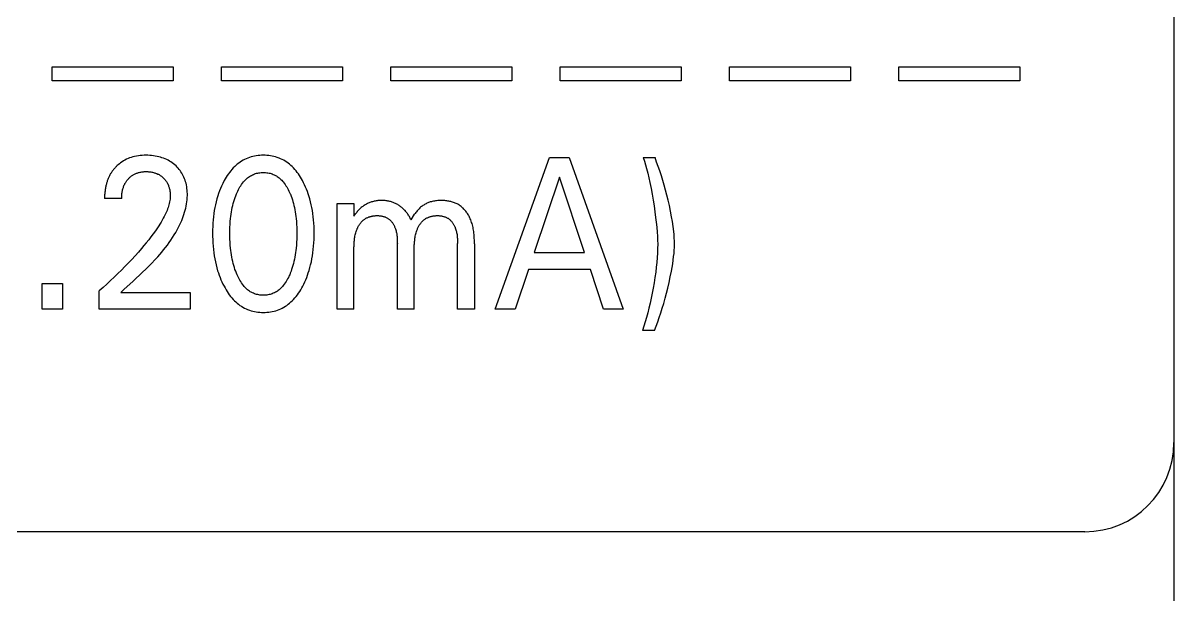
# Model space of a CAD drawing. Extents: x 0 to 420, y 0 to 297.
# Drawn here: x 165.84 to 178.76, y 181.92 to 188.34 of the extents above; entities that cross this region are included whole.
import ezdxf

# ---------------------------------------------------------------- set-up
doc = ezdxf.new("R2010")
doc.units = 0
doc.header["$LTSCALE"] = 23.1
doc.layers.add('10000_FRONT', color=7, linetype='CONTINUOUS')

msp = doc.modelspace()

# ---------------------------------------------------------------- linework, layer by layer
at = {"layer": '10000_FRONT', "color": 7, "linetype": 'CONTINUOUS'}
for p, q in [((178.762, 260.627), (178.762, 172.627)), ((166.17, 187.686), (166.17, 187.846)), ((166.17, 187.846), (167.529, 187.846)), ((167.529, 187.846), (167.529, 187.686)), ((168.071, 187.686), (168.071, 187.846)), ((168.071, 187.846), (169.429, 187.846)), ((169.429, 187.846), (169.429, 187.686)), ((169.972, 187.686), (169.972, 187.846)), ((169.972, 187.846), (171.33, 187.846)), ((171.33, 187.846), (171.33, 187.686)), ((171.872, 187.686), (171.872, 187.846)), ((171.872, 187.846), (173.231, 187.846)), ((173.231, 187.846), (173.231, 187.686)), ((173.773, 187.686), (173.773, 187.846)), ((173.773, 187.846), (175.131, 187.846)), ((175.131, 187.846), (175.131, 187.686)), ((175.674, 187.686), (175.674, 187.846)), ((175.674, 187.846), (177.032, 187.846)), ((177.032, 187.846), (177.032, 187.686)), ((167.529, 187.686), (166.17, 187.686)), ((169.429, 187.686), (168.071, 187.686)), ((171.33, 187.686), (169.972, 187.686)), ((173.231, 187.686), (171.872, 187.686)), ((175.131, 187.686), (173.773, 187.686)), ((177.032, 187.686), (175.674, 187.686)), ((167.039, 186.822), (167.021, 186.815)), ((167.057, 186.828), (167.039, 186.822)), ((167.076, 186.834), (167.057, 186.828)), ((167.095, 186.839), (167.076, 186.834)), ((167.116, 186.843), (167.095, 186.839)), ((167.137, 186.846), (167.116, 186.843)), ((167.159, 186.849), (167.137, 186.846)), ((167.18, 186.851), (167.159, 186.849)), ((167.201, 186.852), (167.18, 186.851)), ((167.223, 186.852), (167.201, 186.852)), ((167.244, 186.852), (167.223, 186.852)), ((167.265, 186.851), (167.244, 186.852)), ((167.285, 186.849), (167.265, 186.851)), ((167.306, 186.847), (167.285, 186.849)), ((167.327, 186.844), (167.306, 186.847)), ((167.347, 186.84), (167.327, 186.844)), ((167.366, 186.836), (167.347, 186.84)), ((167.384, 186.831), (167.366, 186.836)), ((167.402, 186.825), (167.384, 186.831)), ((167.42, 186.819), (167.402, 186.825)), ((167.438, 186.812), (167.42, 186.819)), ((168.365, 186.821), (168.347, 186.813)), ((168.384, 186.828), (168.365, 186.821)), ((168.403, 186.833), (168.384, 186.828)), ((168.422, 186.839), (168.403, 186.833)), ((168.441, 186.843), (168.422, 186.839)), ((168.461, 186.846), (168.441, 186.843)), ((168.481, 186.849), (168.461, 186.846)), ((168.501, 186.851), (168.481, 186.849)), ((168.52, 186.852), (168.501, 186.851)), ((168.54, 186.852), (168.52, 186.852)), ((168.56, 186.852), (168.54, 186.852)), ((168.58, 186.851), (168.56, 186.852)), ((168.6, 186.849), (168.58, 186.851)), ((168.62, 186.846), (168.6, 186.849)), ((168.64, 186.843), (168.62, 186.846)), ((168.659, 186.839), (168.64, 186.843)), ((168.678, 186.834), (168.659, 186.839)), ((168.697, 186.828), (168.678, 186.834)), ((168.716, 186.821), (168.697, 186.828)), ((168.734, 186.813), (168.716, 186.821)), ((171.144, 185.127), (171.751, 186.827)), ((171.751, 186.827), (171.973, 186.827)), ((171.973, 186.827), (172.58, 185.127)), ((172.802, 186.826), (172.817, 186.786)), ((172.802, 186.826), (172.937, 186.826)), ((172.955, 186.776), (172.937, 186.826)), ((166.859, 186.693), (166.854, 186.686)), ((166.865, 186.699), (166.859, 186.693)), ((166.87, 186.705), (166.865, 186.699)), ((166.875, 186.712), (166.87, 186.705)), ((166.881, 186.718), (166.875, 186.712)), ((166.887, 186.724), (166.881, 186.718)), ((166.893, 186.729), (166.887, 186.724)), ((166.901, 186.737), (166.893, 186.729)), ((166.91, 186.745), (166.901, 186.737)), ((166.924, 186.757), (166.91, 186.745)), ((166.938, 186.768), (166.924, 186.757)), ((166.954, 186.779), (166.938, 186.768)), ((166.969, 186.789), (166.954, 186.779)), ((166.985, 186.798), (166.969, 186.789)), ((167.003, 186.807), (166.985, 186.798)), ((167.021, 186.815), (167.003, 186.807)), ((167.455, 186.804), (167.438, 186.812)), ((167.472, 186.796), (167.455, 186.804)), ((167.487, 186.787), (167.472, 186.796)), ((167.503, 186.777), (167.487, 186.787)), ((167.518, 186.767), (167.503, 186.777)), ((167.533, 186.756), (167.518, 186.767)), ((167.547, 186.744), (167.533, 186.756)), ((167.56, 186.732), (167.547, 186.744)), ((167.572, 186.72), (167.56, 186.732)), ((167.584, 186.708), (167.572, 186.72)), ((167.595, 186.694), (167.584, 186.708)), ((167.605, 186.681), (167.595, 186.694)), ((168.188, 186.694), (168.174, 186.678)), ((168.203, 186.71), (168.188, 186.694)), ((168.219, 186.726), (168.203, 186.71)), ((168.233, 186.739), (168.219, 186.726)), ((168.248, 186.752), (168.233, 186.739)), ((168.264, 186.764), (168.248, 186.752)), ((168.28, 186.775), (168.264, 186.764)), ((168.296, 186.786), (168.28, 186.775)), ((168.313, 186.796), (168.296, 186.786)), ((168.33, 186.805), (168.313, 186.796)), ((168.347, 186.813), (168.33, 186.805)), ((168.751, 186.805), (168.734, 186.813)), ((168.769, 186.796), (168.751, 186.805)), ((168.785, 186.786), (168.769, 186.796)), ((168.802, 186.775), (168.785, 186.786)), ((168.818, 186.764), (168.802, 186.775)), ((168.833, 186.752), (168.818, 186.764)), ((168.848, 186.739), (168.833, 186.752)), ((168.862, 186.726), (168.848, 186.739)), ((168.878, 186.71), (168.862, 186.726)), ((168.893, 186.694), (168.878, 186.71)), ((168.907, 186.678), (168.893, 186.694)), ((172.817, 186.786), (172.83, 186.746)), ((172.83, 186.746), (172.841, 186.705)), ((172.841, 186.705), (172.855, 186.653)), ((172.973, 186.726), (172.955, 186.776)), ((172.991, 186.676), (172.973, 186.726)), ((166.788, 186.564), (166.786, 186.555)), ((166.792, 186.573), (166.788, 186.564)), ((166.795, 186.581), (166.792, 186.573)), ((166.798, 186.59), (166.795, 186.581)), ((166.802, 186.598), (166.798, 186.59)), ((166.806, 186.607), (166.802, 186.598)), ((166.81, 186.615), (166.806, 186.607)), ((166.814, 186.623), (166.81, 186.615)), ((166.818, 186.631), (166.814, 186.623)), ((166.822, 186.639), (166.818, 186.631)), ((166.826, 186.646), (166.822, 186.639)), ((166.831, 186.653), (166.826, 186.646)), ((166.835, 186.66), (166.831, 186.653)), ((166.84, 186.666), (166.835, 186.66)), ((166.844, 186.673), (166.84, 186.666)), ((166.849, 186.68), (166.844, 186.673)), ((166.854, 186.686), (166.849, 186.68)), ((167, 186.556), (167.005, 186.563)), ((167.005, 186.563), (167.009, 186.57)), ((167.009, 186.57), (167.015, 186.576)), ((167.015, 186.576), (167.02, 186.582)), ((167.02, 186.582), (167.025, 186.588)), ((167.025, 186.588), (167.031, 186.594)), ((167.031, 186.594), (167.036, 186.6)), ((167.036, 186.6), (167.042, 186.605)), ((167.042, 186.605), (167.048, 186.61)), ((167.048, 186.61), (167.054, 186.615)), ((167.054, 186.615), (167.061, 186.62)), ((167.061, 186.62), (167.067, 186.625)), ((167.067, 186.625), (167.074, 186.629)), ((167.074, 186.629), (167.08, 186.633)), ((167.08, 186.633), (167.087, 186.637)), ((167.087, 186.637), (167.094, 186.641)), ((167.094, 186.641), (167.102, 186.644)), ((167.102, 186.644), (167.109, 186.648)), ((167.109, 186.648), (167.116, 186.651)), ((167.116, 186.651), (167.124, 186.653)), ((167.124, 186.653), (167.131, 186.656)), ((167.131, 186.656), (167.139, 186.658)), ((167.139, 186.658), (167.146, 186.66)), ((167.146, 186.66), (167.156, 186.662)), ((167.156, 186.662), (167.165, 186.664)), ((167.165, 186.664), (167.175, 186.666)), ((167.175, 186.666), (167.184, 186.667)), ((167.184, 186.667), (167.194, 186.668)), ((167.194, 186.668), (167.204, 186.669)), ((167.204, 186.669), (167.213, 186.669)), ((167.213, 186.669), (167.223, 186.669)), ((167.223, 186.669), (167.232, 186.669)), ((167.232, 186.669), (167.242, 186.669)), ((167.242, 186.669), (167.251, 186.668)), ((167.251, 186.668), (167.26, 186.667)), ((167.26, 186.667), (167.27, 186.666)), ((167.27, 186.666), (167.279, 186.665)), ((167.279, 186.665), (167.288, 186.663)), ((167.288, 186.663), (167.297, 186.662)), ((167.297, 186.662), (167.306, 186.66)), ((167.306, 186.66), (167.314, 186.657)), ((167.314, 186.657), (167.322, 186.655)), ((167.322, 186.655), (167.33, 186.652)), ((167.33, 186.652), (167.338, 186.649)), ((167.338, 186.649), (167.346, 186.646)), ((167.346, 186.646), (167.354, 186.642)), ((167.354, 186.642), (167.362, 186.639)), ((167.362, 186.639), (167.369, 186.635)), ((167.369, 186.635), (167.376, 186.631)), ((167.376, 186.631), (167.383, 186.626)), ((167.383, 186.626), (167.39, 186.621)), ((167.39, 186.621), (167.397, 186.617)), ((167.397, 186.617), (167.403, 186.611)), ((167.403, 186.611), (167.41, 186.606)), ((167.41, 186.606), (167.416, 186.6)), ((167.416, 186.6), (167.421, 186.595)), ((167.421, 186.595), (167.427, 186.589)), ((167.427, 186.589), (167.432, 186.583)), ((167.432, 186.583), (167.437, 186.577)), ((167.437, 186.577), (167.442, 186.571)), ((167.442, 186.571), (167.447, 186.565)), ((167.447, 186.565), (167.452, 186.558)), ((167.615, 186.667), (167.605, 186.681)), ((167.625, 186.652), (167.615, 186.667)), ((167.634, 186.637), (167.625, 186.652)), ((167.642, 186.621), (167.634, 186.637)), ((167.649, 186.605), (167.642, 186.621)), ((167.656, 186.589), (167.649, 186.605)), ((167.662, 186.572), (167.656, 186.589)), ((167.667, 186.555), (167.662, 186.572)), ((168.097, 186.561), (168.084, 186.534)), ((168.101, 186.568), (168.097, 186.561)), ((168.112, 186.587), (168.101, 186.568)), ((168.123, 186.606), (168.112, 186.587)), ((168.135, 186.625), (168.123, 186.606)), ((168.148, 186.643), (168.135, 186.625)), ((168.161, 186.66), (168.148, 186.643)), ((168.174, 186.678), (168.161, 186.66)), ((168.317, 186.553), (168.326, 186.563)), ((168.326, 186.563), (168.335, 186.572)), ((168.335, 186.572), (168.344, 186.581)), ((168.344, 186.581), (168.353, 186.59)), ((168.353, 186.59), (168.363, 186.598)), ((168.363, 186.598), (168.374, 186.606)), ((168.374, 186.606), (168.384, 186.614)), ((168.384, 186.614), (168.395, 186.621)), ((168.395, 186.621), (168.406, 186.627)), ((168.406, 186.627), (168.418, 186.633)), ((168.418, 186.633), (168.429, 186.638)), ((168.429, 186.638), (168.441, 186.643)), ((168.441, 186.643), (168.453, 186.647)), ((168.453, 186.647), (168.465, 186.65)), ((168.465, 186.65), (168.477, 186.653)), ((168.477, 186.653), (168.49, 186.655)), ((168.49, 186.655), (168.502, 186.657)), ((168.502, 186.657), (168.515, 186.658)), ((168.515, 186.658), (168.528, 186.659)), ((168.528, 186.659), (168.54, 186.66)), ((168.54, 186.66), (168.553, 186.659)), ((168.553, 186.659), (168.566, 186.658)), ((168.566, 186.658), (168.578, 186.657)), ((168.578, 186.657), (168.591, 186.655)), ((168.591, 186.655), (168.604, 186.653)), ((168.604, 186.653), (168.616, 186.65)), ((168.616, 186.65), (168.628, 186.647)), ((168.628, 186.647), (168.64, 186.643)), ((168.64, 186.643), (168.652, 186.638)), ((168.652, 186.638), (168.663, 186.633)), ((168.663, 186.633), (168.675, 186.627)), ((168.675, 186.627), (168.686, 186.621)), ((168.686, 186.621), (168.697, 186.614)), ((168.697, 186.614), (168.707, 186.606)), ((168.707, 186.606), (168.717, 186.598)), ((168.717, 186.598), (168.727, 186.59)), ((168.727, 186.59), (168.737, 186.581)), ((168.737, 186.581), (168.746, 186.572)), ((168.746, 186.572), (168.755, 186.563)), ((168.755, 186.563), (168.764, 186.553)), ((168.92, 186.66), (168.907, 186.678)), ((168.933, 186.643), (168.92, 186.66)), ((168.946, 186.624), (168.933, 186.643)), ((168.958, 186.606), (168.946, 186.624)), ((168.969, 186.587), (168.958, 186.606)), ((168.98, 186.568), (168.969, 186.587)), ((168.992, 186.544), (168.98, 186.568)), ((171.863, 186.608), (171.58, 185.763)), ((172.147, 185.763), (171.863, 186.608)), ((172.855, 186.653), (172.868, 186.6)), ((172.868, 186.6), (172.879, 186.546)), ((173.008, 186.623), (172.991, 186.676)), ((173.024, 186.57), (173.008, 186.623)), ((173.039, 186.517), (173.024, 186.57)), ((166.762, 186.44), (166.761, 186.429)), ((166.763, 186.45), (166.762, 186.44)), ((166.764, 186.46), (166.763, 186.45)), ((166.766, 186.47), (166.764, 186.46)), ((166.767, 186.48), (166.766, 186.47)), ((166.769, 186.491), (166.767, 186.48)), ((166.771, 186.501), (166.769, 186.491)), ((166.773, 186.511), (166.771, 186.501)), ((166.775, 186.52), (166.773, 186.511)), ((166.778, 186.529), (166.775, 186.52)), ((166.78, 186.538), (166.778, 186.529)), ((166.783, 186.547), (166.78, 186.538)), ((166.786, 186.555), (166.783, 186.547)), ((166.953, 186.422), (166.955, 186.433)), ((166.955, 186.433), (166.957, 186.444)), ((166.957, 186.444), (166.959, 186.455)), ((166.959, 186.455), (166.961, 186.464)), ((166.961, 186.464), (166.963, 186.474)), ((166.963, 186.474), (166.966, 186.483)), ((166.966, 186.483), (166.969, 186.492)), ((166.969, 186.492), (166.972, 186.501)), ((166.972, 186.501), (166.976, 186.51)), ((166.976, 186.51), (166.979, 186.519)), ((166.979, 186.519), (166.984, 186.528)), ((166.984, 186.528), (166.987, 186.535)), ((166.987, 186.535), (166.991, 186.542)), ((166.991, 186.542), (166.996, 186.549)), ((166.996, 186.549), (167, 186.556)), ((167.452, 186.558), (167.456, 186.551)), ((167.456, 186.551), (167.46, 186.545)), ((167.46, 186.545), (167.464, 186.537)), ((167.464, 186.537), (167.468, 186.53)), ((167.468, 186.53), (167.471, 186.522)), ((167.471, 186.522), (167.474, 186.515)), ((167.474, 186.515), (167.477, 186.507)), ((167.477, 186.507), (167.48, 186.499)), ((167.48, 186.499), (167.482, 186.491)), ((167.482, 186.491), (167.484, 186.483)), ((167.484, 186.483), (167.486, 186.475)), ((167.486, 186.475), (167.489, 186.466)), ((167.489, 186.466), (167.49, 186.457)), ((167.49, 186.457), (167.492, 186.448)), ((167.492, 186.448), (167.493, 186.438)), ((167.493, 186.438), (167.494, 186.429)), ((167.672, 186.538), (167.667, 186.555)), ((167.676, 186.519), (167.672, 186.538)), ((167.68, 186.5), (167.676, 186.519)), ((167.683, 186.48), (167.68, 186.5)), ((167.685, 186.461), (167.683, 186.48)), ((167.686, 186.441), (167.685, 186.461)), ((167.687, 186.421), (167.686, 186.441)), ((168.048, 186.452), (168.038, 186.424)), ((168.059, 186.48), (168.048, 186.452)), ((168.071, 186.507), (168.059, 186.48)), ((168.084, 186.534), (168.071, 186.507)), ((168.24, 186.42), (168.246, 186.436)), ((168.246, 186.436), (168.253, 186.451)), ((168.253, 186.451), (168.261, 186.467)), ((168.261, 186.467), (168.269, 186.482)), ((168.269, 186.482), (168.278, 186.497)), ((168.278, 186.497), (168.287, 186.511)), ((168.287, 186.511), (168.296, 186.526)), ((168.296, 186.526), (168.306, 186.54)), ((168.306, 186.54), (168.317, 186.553)), ((168.764, 186.553), (168.774, 186.54)), ((168.774, 186.54), (168.785, 186.526)), ((168.785, 186.526), (168.794, 186.511)), ((168.794, 186.511), (168.803, 186.497)), ((168.803, 186.497), (168.812, 186.482)), ((168.812, 186.482), (168.82, 186.467)), ((168.82, 186.467), (168.827, 186.451)), ((168.827, 186.451), (168.834, 186.436)), ((168.834, 186.436), (168.841, 186.42)), ((169.004, 186.52), (168.992, 186.544)), ((169.015, 186.496), (169.004, 186.52)), ((169.025, 186.471), (169.015, 186.496)), ((169.035, 186.446), (169.025, 186.471)), ((169.044, 186.421), (169.035, 186.446)), ((172.879, 186.546), (172.892, 186.481)), ((172.892, 186.481), (172.904, 186.415)), ((173.055, 186.462), (173.039, 186.517)), ((173.069, 186.406), (173.055, 186.462)), ((166.759, 186.388), (166.758, 186.378)), ((166.758, 186.378), (166.758, 186.368)), ((166.95, 186.368), (166.758, 186.368)), ((166.76, 186.419), (166.759, 186.409)), ((166.759, 186.409), (166.759, 186.399)), ((166.759, 186.399), (166.759, 186.388)), ((166.761, 186.429), (166.76, 186.419)), ((166.95, 186.379), (166.951, 186.39)), ((166.95, 186.368), (166.95, 186.379)), ((166.951, 186.4), (166.952, 186.411)), ((166.951, 186.39), (166.951, 186.4)), ((166.952, 186.411), (166.953, 186.422)), ((167.484, 186.312), (167.48, 186.296)), ((167.488, 186.328), (167.484, 186.312)), ((167.491, 186.344), (167.488, 186.328)), ((167.493, 186.36), (167.491, 186.344)), ((167.495, 186.376), (167.493, 186.36)), ((167.494, 186.429), (167.495, 186.42)), ((167.495, 186.42), (167.495, 186.411)), ((167.495, 186.411), (167.495, 186.401)), ((167.495, 186.401), (167.495, 186.392)), ((167.495, 186.392), (167.495, 186.376)), ((167.674, 186.283), (167.678, 186.306)), ((167.678, 186.306), (167.682, 186.33)), ((167.682, 186.33), (167.685, 186.354)), ((167.685, 186.354), (167.686, 186.378)), ((167.686, 186.378), (167.687, 186.402)), ((167.687, 186.402), (167.687, 186.421)), ((168.01, 186.331), (168.002, 186.298)), ((168.019, 186.363), (168.01, 186.331)), ((168.028, 186.396), (168.019, 186.363)), ((168.038, 186.424), (168.028, 186.396)), ((168.198, 186.29), (168.203, 186.312)), ((168.203, 186.312), (168.209, 186.334)), ((168.209, 186.334), (168.216, 186.356)), ((168.216, 186.356), (168.223, 186.377)), ((168.223, 186.377), (168.231, 186.399)), ((168.231, 186.399), (168.24, 186.42)), ((168.841, 186.42), (168.844, 186.414)), ((168.844, 186.414), (168.851, 186.394)), ((168.851, 186.394), (168.859, 186.373)), ((168.859, 186.373), (168.866, 186.353)), ((168.866, 186.353), (168.872, 186.332)), ((168.872, 186.332), (168.878, 186.311)), ((168.878, 186.311), (168.883, 186.29)), ((169.052, 186.396), (169.044, 186.421)), ((169.062, 186.363), (169.052, 186.396)), ((169.071, 186.331), (169.062, 186.363)), ((169.078, 186.298), (169.071, 186.331)), ((169.367, 185.127), (169.367, 186.311)), ((169.367, 186.311), (169.557, 186.311)), ((169.557, 186.311), (169.557, 186.17)), ((169.699, 186.305), (169.691, 186.3)), ((169.708, 186.31), (169.699, 186.305)), ((169.717, 186.314), (169.708, 186.31)), ((169.727, 186.318), (169.717, 186.314)), ((169.736, 186.322), (169.727, 186.318)), ((169.745, 186.325), (169.736, 186.322)), ((169.755, 186.328), (169.745, 186.325)), ((169.765, 186.331), (169.755, 186.328)), ((169.775, 186.334), (169.765, 186.331)), ((169.785, 186.336), (169.775, 186.334)), ((169.795, 186.338), (169.785, 186.336)), ((169.806, 186.34), (169.795, 186.338)), ((169.816, 186.342), (169.806, 186.34)), ((169.827, 186.343), (169.816, 186.342)), ((169.837, 186.344), (169.827, 186.343)), ((169.847, 186.345), (169.837, 186.344)), ((169.858, 186.345), (169.847, 186.345)), ((169.868, 186.345), (169.858, 186.345)), ((169.879, 186.345), (169.868, 186.345)), ((169.889, 186.345), (169.879, 186.345)), ((169.899, 186.344), (169.889, 186.345)), ((169.909, 186.343), (169.899, 186.344)), ((169.919, 186.342), (169.909, 186.343)), ((169.929, 186.341), (169.919, 186.342)), ((169.939, 186.339), (169.929, 186.341)), ((169.949, 186.337), (169.939, 186.339)), ((169.959, 186.335), (169.949, 186.337)), ((169.968, 186.332), (169.959, 186.335)), ((169.978, 186.33), (169.968, 186.332)), ((169.987, 186.327), (169.978, 186.33)), ((169.996, 186.324), (169.987, 186.327)), ((170.005, 186.32), (169.996, 186.324)), ((170.014, 186.316), (170.005, 186.32)), ((170.022, 186.312), (170.014, 186.316)), ((170.031, 186.308), (170.022, 186.312)), ((170.04, 186.304), (170.031, 186.308)), ((170.048, 186.299), (170.04, 186.304)), ((170.358, 186.304), (170.349, 186.299)), ((170.367, 186.309), (170.358, 186.304)), ((170.376, 186.313), (170.367, 186.309)), ((170.385, 186.317), (170.376, 186.313)), ((170.395, 186.321), (170.385, 186.317)), ((170.404, 186.325), (170.395, 186.321)), ((170.414, 186.328), (170.404, 186.325)), ((170.426, 186.331), (170.414, 186.328)), ((170.437, 186.334), (170.426, 186.331)), ((170.449, 186.337), (170.437, 186.334)), ((170.461, 186.339), (170.449, 186.337)), ((170.473, 186.341), (170.461, 186.339)), ((170.485, 186.342), (170.473, 186.341)), ((170.497, 186.344), (170.485, 186.342)), ((170.509, 186.344), (170.497, 186.344)), ((170.522, 186.345), (170.509, 186.344)), ((170.534, 186.345), (170.522, 186.345)), ((170.545, 186.345), (170.534, 186.345)), ((170.556, 186.345), (170.545, 186.345)), ((170.567, 186.344), (170.556, 186.345)), ((170.578, 186.343), (170.567, 186.344)), ((170.589, 186.342), (170.578, 186.343)), ((170.6, 186.341), (170.589, 186.342)), ((170.611, 186.339), (170.6, 186.341)), ((170.622, 186.337), (170.611, 186.339)), ((170.633, 186.335), (170.622, 186.337)), ((170.643, 186.333), (170.633, 186.335)), ((170.654, 186.33), (170.643, 186.333)), ((170.664, 186.327), (170.654, 186.33)), ((170.675, 186.324), (170.664, 186.327)), ((170.685, 186.32), (170.675, 186.324)), ((170.695, 186.316), (170.685, 186.32)), ((170.705, 186.312), (170.695, 186.316)), ((170.715, 186.307), (170.705, 186.312)), ((170.724, 186.302), (170.715, 186.307)), ((170.733, 186.297), (170.724, 186.302)), ((172.904, 186.415), (172.916, 186.349)), ((172.916, 186.349), (172.926, 186.284)), ((173.083, 186.35), (173.069, 186.406)), ((173.098, 186.288), (173.083, 186.35)), ((167.439, 186.189), (167.428, 186.167)), ((167.45, 186.211), (167.439, 186.189)), ((167.459, 186.234), (167.45, 186.211)), ((167.465, 186.25), (167.459, 186.234)), ((167.471, 186.265), (167.465, 186.25)), ((167.476, 186.28), (167.471, 186.265)), ((167.48, 186.296), (167.476, 186.28)), ((167.641, 186.167), (167.649, 186.189)), ((167.649, 186.189), (167.656, 186.212)), ((167.656, 186.212), (167.663, 186.236)), ((167.663, 186.236), (167.669, 186.259)), ((167.669, 186.259), (167.674, 186.283)), ((167.985, 186.2), (167.98, 186.163)), ((167.99, 186.233), (167.985, 186.2)), ((167.996, 186.266), (167.99, 186.233)), ((168.002, 186.298), (167.996, 186.266)), ((168.175, 186.167), (168.179, 186.192)), ((168.179, 186.192), (168.183, 186.216)), ((168.183, 186.216), (168.187, 186.241)), ((168.187, 186.241), (168.192, 186.265)), ((168.192, 186.265), (168.198, 186.29)), ((168.883, 186.29), (168.889, 186.265)), ((168.889, 186.265), (168.894, 186.241)), ((168.894, 186.241), (168.898, 186.216)), ((168.898, 186.216), (168.902, 186.192)), ((168.902, 186.192), (168.905, 186.167)), ((169.085, 186.266), (169.078, 186.298)), ((169.091, 186.233), (169.085, 186.266)), ((169.096, 186.2), (169.091, 186.233)), ((169.101, 186.163), (169.096, 186.2)), ((169.557, 186.17), (169.575, 186.194)), ((169.581, 186.203), (169.575, 186.194)), ((169.588, 186.211), (169.581, 186.203)), ((169.595, 186.22), (169.588, 186.211)), ((169.602, 186.228), (169.595, 186.22)), ((169.609, 186.235), (169.602, 186.228)), ((169.617, 186.243), (169.609, 186.235)), ((169.624, 186.251), (169.617, 186.243)), ((169.632, 186.258), (169.624, 186.251)), ((169.64, 186.265), (169.632, 186.258)), ((169.648, 186.272), (169.64, 186.265)), ((169.657, 186.278), (169.648, 186.272)), ((169.665, 186.284), (169.657, 186.278)), ((169.673, 186.29), (169.665, 186.284)), ((169.682, 186.295), (169.673, 186.29)), ((169.691, 186.3), (169.682, 186.295)), ((169.764, 186.17), (169.771, 186.172)), ((169.771, 186.172), (169.779, 186.173)), ((169.779, 186.173), (169.787, 186.174)), ((169.787, 186.174), (169.795, 186.174)), ((169.795, 186.174), (169.802, 186.175)), ((169.802, 186.175), (169.81, 186.175)), ((169.81, 186.175), (169.818, 186.175)), ((169.818, 186.175), (169.826, 186.175)), ((169.826, 186.175), (169.833, 186.175)), ((169.833, 186.175), (169.841, 186.174)), ((169.841, 186.174), (169.848, 186.174)), ((169.848, 186.174), (169.856, 186.173)), ((169.856, 186.173), (169.863, 186.172)), ((169.863, 186.172), (169.87, 186.17)), ((170.056, 186.294), (170.048, 186.299)), ((170.065, 186.289), (170.056, 186.294)), ((170.073, 186.283), (170.065, 186.289)), ((170.081, 186.277), (170.073, 186.283)), ((170.088, 186.271), (170.081, 186.277)), ((170.096, 186.265), (170.088, 186.271)), ((170.104, 186.259), (170.096, 186.265)), ((170.111, 186.252), (170.104, 186.259)), ((170.118, 186.245), (170.111, 186.252)), ((170.125, 186.238), (170.118, 186.245)), ((170.132, 186.231), (170.125, 186.238)), ((170.138, 186.223), (170.132, 186.231)), ((170.145, 186.215), (170.138, 186.223)), ((170.151, 186.207), (170.145, 186.215)), ((170.158, 186.198), (170.151, 186.207)), ((170.163, 186.19), (170.158, 186.198)), ((170.169, 186.182), (170.163, 186.19)), ((170.174, 186.173), (170.169, 186.182)), ((170.18, 186.164), (170.174, 186.173)), ((170.198, 186.128), (170.237, 186.19)), ((170.244, 186.199), (170.237, 186.19)), ((170.251, 186.209), (170.244, 186.199)), ((170.258, 186.218), (170.251, 186.209)), ((170.265, 186.227), (170.258, 186.218)), ((170.273, 186.236), (170.265, 186.227)), ((170.281, 186.245), (170.273, 186.236)), ((170.289, 186.253), (170.281, 186.245)), ((170.297, 186.261), (170.289, 186.253)), ((170.306, 186.269), (170.297, 186.261)), ((170.315, 186.276), (170.306, 186.269)), ((170.323, 186.282), (170.315, 186.276)), ((170.332, 186.288), (170.323, 186.282)), ((170.34, 186.294), (170.332, 186.288)), ((170.349, 186.299), (170.34, 186.294)), ((170.44, 186.17), (170.448, 186.172)), ((170.448, 186.172), (170.455, 186.173)), ((170.455, 186.173), (170.463, 186.174)), ((170.463, 186.174), (170.471, 186.174)), ((170.471, 186.174), (170.479, 186.175)), ((170.479, 186.175), (170.486, 186.175)), ((170.486, 186.175), (170.494, 186.175)), ((170.494, 186.175), (170.502, 186.175)), ((170.502, 186.175), (170.509, 186.175)), ((170.509, 186.175), (170.517, 186.174)), ((170.517, 186.174), (170.524, 186.174)), ((170.524, 186.174), (170.532, 186.173)), ((170.532, 186.173), (170.539, 186.172)), ((170.539, 186.172), (170.546, 186.17)), ((170.743, 186.291), (170.733, 186.297)), ((170.751, 186.285), (170.743, 186.291)), ((170.76, 186.278), (170.751, 186.285)), ((170.768, 186.271), (170.76, 186.278)), ((170.776, 186.264), (170.768, 186.271)), ((170.784, 186.257), (170.776, 186.264)), ((170.792, 186.249), (170.784, 186.257)), ((170.799, 186.241), (170.792, 186.249)), ((170.806, 186.232), (170.799, 186.241)), ((170.813, 186.224), (170.806, 186.232)), ((170.82, 186.215), (170.813, 186.224)), ((170.826, 186.206), (170.82, 186.215)), ((170.832, 186.197), (170.826, 186.206)), ((170.838, 186.187), (170.832, 186.197)), ((170.844, 186.178), (170.838, 186.187)), ((170.849, 186.168), (170.844, 186.178)), ((172.926, 186.284), (172.935, 186.219)), ((172.935, 186.219), (172.944, 186.155)), ((173.111, 186.225), (173.098, 186.288)), ((173.123, 186.163), (173.111, 186.225)), ((167.366, 186.06), (167.352, 186.039)), ((167.379, 186.081), (167.366, 186.06)), ((167.392, 186.102), (167.379, 186.081)), ((167.405, 186.123), (167.392, 186.102)), ((167.417, 186.145), (167.405, 186.123)), ((167.428, 186.167), (167.417, 186.145)), ((167.573, 186.016), (167.589, 186.047)), ((167.589, 186.047), (167.604, 186.077)), ((167.604, 186.077), (167.614, 186.099)), ((167.614, 186.099), (167.624, 186.121)), ((167.624, 186.121), (167.633, 186.144)), ((167.633, 186.144), (167.641, 186.167)), ((167.972, 186.053), (167.971, 186.017)), ((167.974, 186.09), (167.972, 186.053)), ((167.976, 186.127), (167.974, 186.09)), ((167.98, 186.163), (167.976, 186.127)), ((168.164, 186.011), (168.165, 186.044)), ((168.165, 186.044), (168.167, 186.077)), ((168.167, 186.077), (168.169, 186.109)), ((168.169, 186.109), (168.172, 186.142)), ((168.172, 186.142), (168.175, 186.167)), ((168.905, 186.167), (168.908, 186.142)), ((168.908, 186.142), (168.911, 186.109)), ((168.911, 186.109), (168.914, 186.077)), ((168.914, 186.077), (168.915, 186.044)), ((168.915, 186.044), (168.916, 186.011)), ((169.104, 186.127), (169.101, 186.163)), ((169.107, 186.09), (169.104, 186.127)), ((169.109, 186.053), (169.107, 186.09)), ((169.11, 186.017), (169.109, 186.053)), ((169.599, 186.038), (169.602, 186.045)), ((169.602, 186.045), (169.606, 186.052)), ((169.606, 186.052), (169.61, 186.06)), ((169.61, 186.06), (169.614, 186.067)), ((169.614, 186.067), (169.619, 186.074)), ((169.619, 186.074), (169.623, 186.081)), ((169.623, 186.081), (169.628, 186.087)), ((169.628, 186.087), (169.633, 186.094)), ((169.633, 186.094), (169.638, 186.1)), ((169.638, 186.1), (169.643, 186.106)), ((169.643, 186.106), (169.649, 186.112)), ((169.649, 186.112), (169.655, 186.118)), ((169.655, 186.118), (169.661, 186.123)), ((169.661, 186.123), (169.667, 186.128)), ((169.667, 186.128), (169.673, 186.133)), ((169.673, 186.133), (169.679, 186.137)), ((169.679, 186.137), (169.686, 186.141)), ((169.686, 186.141), (169.692, 186.145)), ((169.692, 186.145), (169.699, 186.149)), ((169.699, 186.149), (169.705, 186.152)), ((169.705, 186.152), (169.712, 186.155)), ((169.712, 186.155), (169.719, 186.158)), ((169.719, 186.158), (169.726, 186.161)), ((169.726, 186.161), (169.734, 186.163)), ((169.734, 186.163), (169.741, 186.165)), ((169.741, 186.165), (169.749, 186.167)), ((169.749, 186.167), (169.756, 186.169)), ((169.756, 186.169), (169.764, 186.17)), ((169.87, 186.17), (169.878, 186.169)), ((169.878, 186.169), (169.885, 186.167)), ((169.885, 186.167), (169.892, 186.165)), ((169.892, 186.165), (169.899, 186.163)), ((169.899, 186.163), (169.906, 186.16)), ((169.906, 186.16), (169.912, 186.158)), ((169.912, 186.158), (169.919, 186.155)), ((169.919, 186.155), (169.925, 186.152)), ((169.925, 186.152), (169.932, 186.148)), ((169.932, 186.148), (169.938, 186.144)), ((169.938, 186.144), (169.944, 186.14)), ((169.944, 186.14), (169.95, 186.136)), ((169.95, 186.136), (169.955, 186.132)), ((169.955, 186.132), (169.96, 186.127)), ((169.96, 186.127), (169.966, 186.122)), ((169.966, 186.122), (169.971, 186.117)), ((169.971, 186.117), (169.975, 186.112)), ((169.975, 186.112), (169.98, 186.106)), ((169.98, 186.106), (169.985, 186.101)), ((169.985, 186.101), (169.989, 186.095)), ((169.989, 186.095), (169.993, 186.089)), ((169.993, 186.089), (169.997, 186.082)), ((169.997, 186.082), (170.001, 186.076)), ((170.001, 186.076), (170.004, 186.07)), ((170.004, 186.07), (170.008, 186.063)), ((170.008, 186.063), (170.011, 186.057)), ((170.011, 186.057), (170.014, 186.05)), ((170.014, 186.05), (170.017, 186.043)), ((170.017, 186.043), (170.019, 186.036)), ((170.184, 186.155), (170.18, 186.164)), ((170.189, 186.146), (170.184, 186.155)), ((170.193, 186.137), (170.189, 186.146)), ((170.198, 186.128), (170.193, 186.137)), ((170.276, 186.038), (170.279, 186.045)), ((170.279, 186.045), (170.283, 186.052)), ((170.283, 186.052), (170.287, 186.06)), ((170.287, 186.06), (170.291, 186.067)), ((170.291, 186.067), (170.296, 186.074)), ((170.296, 186.074), (170.3, 186.081)), ((170.3, 186.081), (170.305, 186.087)), ((170.305, 186.087), (170.31, 186.094)), ((170.31, 186.094), (170.315, 186.1)), ((170.315, 186.1), (170.32, 186.106)), ((170.32, 186.106), (170.326, 186.112)), ((170.326, 186.112), (170.331, 186.118)), ((170.331, 186.118), (170.337, 186.123)), ((170.337, 186.123), (170.343, 186.128)), ((170.343, 186.128), (170.35, 186.133)), ((170.35, 186.133), (170.356, 186.137)), ((170.356, 186.137), (170.362, 186.141)), ((170.362, 186.141), (170.369, 186.145)), ((170.369, 186.145), (170.375, 186.149)), ((170.375, 186.149), (170.382, 186.152)), ((170.382, 186.152), (170.389, 186.155)), ((170.389, 186.155), (170.396, 186.158)), ((170.396, 186.158), (170.403, 186.161)), ((170.403, 186.161), (170.41, 186.163)), ((170.41, 186.163), (170.417, 186.165)), ((170.417, 186.165), (170.425, 186.167)), ((170.425, 186.167), (170.432, 186.169)), ((170.432, 186.169), (170.44, 186.17)), ((170.546, 186.17), (170.553, 186.169)), ((170.553, 186.169), (170.561, 186.167)), ((170.561, 186.167), (170.568, 186.165)), ((170.568, 186.165), (170.575, 186.163)), ((170.575, 186.163), (170.581, 186.16)), ((170.581, 186.16), (170.588, 186.158)), ((170.588, 186.158), (170.595, 186.155)), ((170.595, 186.155), (170.601, 186.152)), ((170.601, 186.152), (170.607, 186.148)), ((170.607, 186.148), (170.613, 186.145)), ((170.613, 186.145), (170.619, 186.141)), ((170.619, 186.141), (170.625, 186.136)), ((170.625, 186.136), (170.631, 186.132)), ((170.631, 186.132), (170.636, 186.127)), ((170.636, 186.127), (170.641, 186.122)), ((170.641, 186.122), (170.646, 186.117)), ((170.646, 186.117), (170.651, 186.112)), ((170.651, 186.112), (170.655, 186.107)), ((170.655, 186.107), (170.66, 186.101)), ((170.66, 186.101), (170.664, 186.095)), ((170.664, 186.095), (170.668, 186.089)), ((170.668, 186.089), (170.672, 186.083)), ((170.672, 186.083), (170.676, 186.077)), ((170.676, 186.077), (170.679, 186.07)), ((170.679, 186.07), (170.683, 186.064)), ((170.683, 186.064), (170.686, 186.057)), ((170.686, 186.057), (170.689, 186.05)), ((170.689, 186.05), (170.692, 186.044)), ((170.692, 186.044), (170.695, 186.037)), ((170.854, 186.158), (170.849, 186.168)), ((170.859, 186.148), (170.854, 186.158)), ((170.863, 186.138), (170.859, 186.148)), ((170.868, 186.128), (170.863, 186.138)), ((170.873, 186.114), (170.868, 186.128)), ((170.878, 186.099), (170.873, 186.114)), ((170.883, 186.085), (170.878, 186.099)), ((170.887, 186.07), (170.883, 186.085)), ((170.891, 186.055), (170.887, 186.07)), ((170.894, 186.04), (170.891, 186.055)), ((172.944, 186.155), (172.951, 186.1)), ((172.951, 186.1), (172.956, 186.045)), ((172.956, 186.045), (172.961, 185.99)), ((173.132, 186.108), (173.123, 186.163)), ((173.14, 186.053), (173.132, 186.108)), ((173.147, 185.998), (173.14, 186.053)), ((167.278, 185.937), (167.253, 185.904)), ((167.303, 185.971), (167.278, 185.937)), ((167.328, 186.005), (167.303, 185.971)), ((167.352, 186.039), (167.328, 186.005)), ((167.502, 185.901), (167.521, 185.929)), ((167.521, 185.929), (167.539, 185.958)), ((167.539, 185.958), (167.557, 185.987)), ((167.557, 185.987), (167.573, 186.016)), ((167.971, 186.017), (167.97, 185.98)), ((167.97, 185.98), (167.971, 185.943)), ((167.971, 185.943), (167.972, 185.905)), ((168.164, 185.978), (168.164, 186.011)), ((168.164, 185.944), (168.164, 185.978)), ((168.165, 185.911), (168.164, 185.944)), ((168.916, 185.944), (168.915, 185.911)), ((168.916, 186.011), (168.917, 185.978)), ((168.917, 185.978), (168.916, 185.944)), ((169.109, 185.906), (169.11, 185.943)), ((169.111, 185.98), (169.11, 186.017)), ((169.11, 185.943), (169.111, 185.98)), ((169.563, 185.909), (169.565, 185.922)), ((169.565, 185.922), (169.567, 185.934)), ((169.567, 185.934), (169.569, 185.946)), ((169.569, 185.946), (169.572, 185.959)), ((169.572, 185.959), (169.575, 185.971)), ((169.575, 185.971), (169.578, 185.983)), ((169.578, 185.983), (169.582, 185.995)), ((169.582, 185.995), (169.586, 186.007)), ((169.586, 186.007), (169.589, 186.015)), ((169.589, 186.015), (169.592, 186.022)), ((169.592, 186.022), (169.595, 186.03)), ((169.595, 186.03), (169.599, 186.038)), ((170.019, 186.036), (170.023, 186.026)), ((170.023, 186.026), (170.027, 186.015)), ((170.027, 186.015), (170.03, 186.005)), ((170.03, 186.005), (170.032, 185.994)), ((170.032, 185.994), (170.035, 185.983)), ((170.035, 185.983), (170.037, 185.973)), ((170.037, 185.973), (170.038, 185.962)), ((170.038, 185.962), (170.04, 185.951)), ((170.04, 185.951), (170.041, 185.94)), ((170.041, 185.94), (170.042, 185.929)), ((170.042, 185.929), (170.043, 185.918)), ((170.043, 185.918), (170.044, 185.907)), ((170.24, 185.909), (170.242, 185.922)), ((170.242, 185.922), (170.244, 185.934)), ((170.244, 185.934), (170.246, 185.946)), ((170.246, 185.946), (170.249, 185.959)), ((170.249, 185.959), (170.252, 185.971)), ((170.252, 185.971), (170.255, 185.983)), ((170.255, 185.983), (170.259, 185.995)), ((170.259, 185.995), (170.263, 186.007)), ((170.263, 186.007), (170.266, 186.015)), ((170.266, 186.015), (170.269, 186.022)), ((170.269, 186.022), (170.272, 186.03)), ((170.272, 186.03), (170.276, 186.038)), ((170.695, 186.037), (170.698, 186.027)), ((170.698, 186.027), (170.702, 186.016)), ((170.702, 186.016), (170.705, 186.005)), ((170.705, 186.005), (170.707, 185.995)), ((170.707, 185.995), (170.71, 185.984)), ((170.71, 185.984), (170.712, 185.973)), ((170.712, 185.973), (170.714, 185.963)), ((170.714, 185.963), (170.715, 185.952)), ((170.715, 185.952), (170.716, 185.941)), ((170.716, 185.941), (170.717, 185.93)), ((170.717, 185.93), (170.718, 185.919)), ((170.718, 185.919), (170.719, 185.908)), ((170.897, 186.025), (170.894, 186.04)), ((170.899, 186.01), (170.897, 186.025)), ((170.902, 185.995), (170.899, 186.01)), ((170.903, 185.979), (170.902, 185.995)), ((170.905, 185.964), (170.903, 185.979)), ((170.906, 185.949), (170.905, 185.964)), ((170.907, 185.934), (170.906, 185.949)), ((170.908, 185.918), (170.907, 185.934)), ((170.909, 185.903), (170.908, 185.918)), ((172.961, 185.99), (172.964, 185.945)), ((172.964, 185.945), (172.966, 185.9)), ((173.15, 185.962), (173.147, 185.998)), ((173.152, 185.926), (173.15, 185.962)), ((173.154, 185.89), (173.152, 185.926)), ((167.172, 185.806), (167.137, 185.765)), ((167.2, 185.839), (167.172, 185.806)), ((167.226, 185.871), (167.2, 185.839)), ((167.253, 185.904), (167.226, 185.871)), ((167.399, 185.766), (167.421, 185.792)), ((167.421, 185.792), (167.442, 185.818)), ((167.442, 185.818), (167.463, 185.845)), ((167.463, 185.845), (167.483, 185.873)), ((167.483, 185.873), (167.502, 185.901)), ((167.972, 185.905), (167.974, 185.868)), ((167.974, 185.868), (167.976, 185.831)), ((167.976, 185.831), (167.98, 185.794)), ((167.98, 185.794), (167.984, 185.757)), ((168.167, 185.877), (168.165, 185.911)), ((168.169, 185.844), (168.167, 185.877)), ((168.172, 185.81), (168.169, 185.844)), ((168.175, 185.785), (168.172, 185.81)), ((168.179, 185.76), (168.175, 185.785)), ((168.906, 185.785), (168.902, 185.76)), ((168.908, 185.81), (168.906, 185.785)), ((168.912, 185.844), (168.908, 185.81)), ((168.914, 185.877), (168.912, 185.844)), ((168.915, 185.911), (168.914, 185.877)), ((169.096, 185.757), (169.101, 185.794)), ((169.101, 185.794), (169.104, 185.831)), ((169.104, 185.831), (169.107, 185.868)), ((169.107, 185.868), (169.109, 185.906)), ((169.557, 185.822), (169.558, 185.834)), ((169.557, 185.809), (169.557, 185.822)), ((169.557, 185.127), (169.557, 185.809)), ((169.558, 185.847), (169.559, 185.859)), ((169.558, 185.834), (169.558, 185.847)), ((169.559, 185.872), (169.56, 185.884)), ((169.559, 185.859), (169.559, 185.872)), ((169.56, 185.884), (169.562, 185.897)), ((169.562, 185.897), (169.563, 185.909)), ((170.044, 185.907), (170.044, 185.896)), ((170.044, 185.896), (170.044, 185.885)), ((170.044, 185.885), (170.044, 185.874)), ((170.044, 185.874), (170.045, 185.863)), ((170.045, 185.127), (170.045, 185.863)), ((170.234, 185.822), (170.235, 185.834)), ((170.234, 185.809), (170.234, 185.822)), ((170.234, 185.127), (170.234, 185.809)), ((170.235, 185.847), (170.236, 185.859)), ((170.235, 185.834), (170.235, 185.847)), ((170.236, 185.859), (170.237, 185.872)), ((170.237, 185.872), (170.238, 185.884)), ((170.238, 185.884), (170.239, 185.897)), ((170.239, 185.897), (170.24, 185.909)), ((170.719, 185.908), (170.719, 185.897)), ((170.719, 185.897), (170.719, 185.886)), ((170.719, 185.886), (170.72, 185.875)), ((170.72, 185.875), (170.72, 185.864)), ((170.72, 185.127), (170.72, 185.864)), ((170.909, 185.888), (170.909, 185.903)), ((170.909, 185.872), (170.909, 185.888)), ((170.909, 185.857), (170.909, 185.872)), ((170.909, 185.857), (170.909, 185.127)), ((172.966, 185.805), (172.964, 185.755)), ((172.966, 185.9), (172.967, 185.855)), ((172.967, 185.855), (172.966, 185.805)), ((173.15, 185.75), (173.152, 185.785)), ((173.152, 185.785), (173.154, 185.82)), ((173.155, 185.855), (173.154, 185.89)), ((173.154, 185.82), (173.155, 185.855)), ((167.063, 185.684), (167.026, 185.644)), ((167.1, 185.724), (167.063, 185.684)), ((167.137, 185.765), (167.1, 185.724)), ((167.288, 185.643), (167.322, 185.678)), ((167.322, 185.678), (167.355, 185.714)), ((167.355, 185.714), (167.377, 185.74)), ((167.377, 185.74), (167.399, 185.766)), ((167.984, 185.757), (167.989, 185.723)), ((167.989, 185.723), (167.995, 185.69)), ((167.995, 185.69), (168.002, 185.656)), ((168.002, 185.656), (168.01, 185.623)), ((168.182, 185.735), (168.179, 185.76)), ((168.187, 185.71), (168.182, 185.735)), ((168.192, 185.685), (168.187, 185.71)), ((168.197, 185.661), (168.192, 185.685)), ((168.203, 185.638), (168.197, 185.661)), ((168.884, 185.661), (168.878, 185.638)), ((168.889, 185.685), (168.884, 185.661)), ((168.894, 185.71), (168.889, 185.685)), ((168.898, 185.735), (168.894, 185.71)), ((168.902, 185.76), (168.898, 185.735)), ((169.071, 185.624), (169.079, 185.657)), ((169.079, 185.657), (169.085, 185.69)), ((169.085, 185.69), (169.091, 185.724)), ((169.091, 185.724), (169.096, 185.757)), ((171.58, 185.763), (172.147, 185.763)), ((172.961, 185.705), (172.957, 185.65)), ((172.964, 185.755), (172.961, 185.705)), ((173.135, 185.633), (173.141, 185.674)), ((173.141, 185.674), (173.146, 185.716)), ((173.146, 185.716), (173.15, 185.75)), ((166.947, 185.564), (166.908, 185.524)), ((166.987, 185.603), (166.947, 185.564)), ((167.026, 185.644), (166.987, 185.603)), ((167.15, 185.507), (167.185, 185.541)), ((167.185, 185.541), (167.22, 185.574)), ((167.22, 185.574), (167.254, 185.608)), ((167.254, 185.608), (167.288, 185.643)), ((168.01, 185.623), (168.018, 185.59)), ((168.018, 185.59), (168.027, 185.557)), ((168.027, 185.557), (168.036, 185.532)), ((168.036, 185.532), (168.045, 185.506)), ((168.209, 185.616), (168.203, 185.638)), ((168.215, 185.594), (168.209, 185.616)), ((168.222, 185.572), (168.215, 185.594)), ((168.23, 185.55), (168.222, 185.572)), ((168.239, 185.528), (168.23, 185.55)), ((168.245, 185.512), (168.239, 185.528)), ((168.842, 185.528), (168.836, 185.512)), ((168.851, 185.55), (168.842, 185.528)), ((168.858, 185.572), (168.851, 185.55)), ((168.865, 185.594), (168.858, 185.572)), ((168.872, 185.616), (168.865, 185.594)), ((168.878, 185.638), (168.872, 185.616)), ((169.036, 185.507), (169.045, 185.532)), ((169.045, 185.532), (169.053, 185.558)), ((169.053, 185.558), (169.063, 185.591)), ((169.063, 185.591), (169.071, 185.624)), ((171.515, 185.57), (171.368, 185.127)), ((172.211, 185.57), (171.515, 185.57)), ((172.36, 185.127), (172.211, 185.57)), ((172.945, 185.541), (172.936, 185.481)), ((172.951, 185.596), (172.945, 185.541)), ((172.957, 185.65), (172.951, 185.596)), ((173.108, 185.487), (173.121, 185.551)), ((173.121, 185.551), (173.128, 185.592)), ((173.128, 185.592), (173.135, 185.633)), ((166.057, 185.127), (166.057, 185.414)), ((166.057, 185.414), (166.286, 185.414)), ((166.286, 185.414), (166.286, 185.127)), ((166.783, 185.407), (166.741, 185.368)), ((166.826, 185.446), (166.783, 185.407)), ((166.867, 185.485), (166.826, 185.446)), ((166.908, 185.524), (166.867, 185.485)), ((166.973, 185.345), (167.079, 185.441)), ((167.079, 185.441), (167.114, 185.474)), ((167.114, 185.474), (167.15, 185.507)), ((168.045, 185.506), (168.054, 185.481)), ((168.054, 185.481), (168.064, 185.456)), ((168.064, 185.456), (168.075, 185.431)), ((168.075, 185.431), (168.087, 185.407)), ((168.087, 185.407), (168.099, 185.382)), ((168.252, 185.496), (168.245, 185.512)), ((168.26, 185.48), (168.252, 185.496)), ((168.268, 185.464), (168.26, 185.48)), ((168.276, 185.449), (168.268, 185.464)), ((168.286, 185.434), (168.276, 185.449)), ((168.295, 185.419), (168.286, 185.434)), ((168.305, 185.405), (168.295, 185.419)), ((168.316, 185.391), (168.305, 185.405)), ((168.775, 185.405), (168.764, 185.391)), ((168.786, 185.419), (168.775, 185.405)), ((168.795, 185.434), (168.786, 185.419)), ((168.804, 185.449), (168.795, 185.434)), ((168.813, 185.464), (168.804, 185.449)), ((168.821, 185.48), (168.813, 185.464)), ((168.828, 185.496), (168.821, 185.48)), ((168.836, 185.512), (168.828, 185.496)), ((168.982, 185.382), (168.994, 185.407)), ((168.994, 185.407), (169.006, 185.431)), ((169.006, 185.431), (169.016, 185.456)), ((169.016, 185.456), (169.027, 185.481)), ((169.027, 185.481), (169.036, 185.507)), ((172.927, 185.421), (172.917, 185.362)), ((172.936, 185.481), (172.927, 185.421)), ((173.079, 185.36), (173.094, 185.423)), ((173.094, 185.423), (173.108, 185.487)), ((166.741, 185.368), (166.698, 185.331)), ((166.698, 185.127), (166.698, 185.331)), ((166.939, 185.313), (166.973, 185.345)), ((166.939, 185.313), (167.718, 185.313)), ((167.718, 185.313), (167.718, 185.127)), ((168.099, 185.382), (168.11, 185.363)), ((168.11, 185.363), (168.121, 185.343)), ((168.121, 185.343), (168.133, 185.324)), ((168.133, 185.324), (168.145, 185.305)), ((168.145, 185.305), (168.158, 185.287)), ((168.158, 185.287), (168.172, 185.269)), ((168.172, 185.269), (168.186, 185.252)), ((168.325, 185.381), (168.316, 185.391)), ((168.334, 185.371), (168.325, 185.381)), ((168.343, 185.362), (168.334, 185.371)), ((168.352, 185.353), (168.343, 185.362)), ((168.362, 185.344), (168.352, 185.353)), ((168.373, 185.336), (168.362, 185.344)), ((168.383, 185.328), (168.373, 185.336)), ((168.394, 185.321), (168.383, 185.328)), ((168.405, 185.315), (168.394, 185.321)), ((168.417, 185.309), (168.405, 185.315)), ((168.428, 185.303), (168.417, 185.309)), ((168.44, 185.299), (168.428, 185.303)), ((168.452, 185.295), (168.44, 185.299)), ((168.464, 185.291), (168.452, 185.295)), ((168.477, 185.288), (168.464, 185.291)), ((168.489, 185.285), (168.477, 185.288)), ((168.502, 185.284), (168.489, 185.285)), ((168.515, 185.282), (168.502, 185.284)), ((168.528, 185.281), (168.515, 185.282)), ((168.54, 185.281), (168.528, 185.281)), ((168.553, 185.281), (168.54, 185.281)), ((168.566, 185.282), (168.553, 185.281)), ((168.579, 185.284), (168.566, 185.282)), ((168.591, 185.285), (168.579, 185.284)), ((168.604, 185.288), (168.591, 185.285)), ((168.616, 185.291), (168.604, 185.288)), ((168.629, 185.295), (168.616, 185.291)), ((168.641, 185.299), (168.629, 185.295)), ((168.652, 185.303), (168.641, 185.299)), ((168.664, 185.309), (168.652, 185.303)), ((168.675, 185.315), (168.664, 185.309)), ((168.687, 185.321), (168.675, 185.315)), ((168.698, 185.328), (168.687, 185.321)), ((168.708, 185.336), (168.698, 185.328)), ((168.718, 185.344), (168.708, 185.336)), ((168.728, 185.353), (168.718, 185.344)), ((168.738, 185.362), (168.728, 185.353)), ((168.747, 185.371), (168.738, 185.362)), ((168.756, 185.381), (168.747, 185.371)), ((168.764, 185.391), (168.756, 185.381)), ((168.895, 185.252), (168.909, 185.269)), ((168.909, 185.269), (168.923, 185.287)), ((168.923, 185.287), (168.936, 185.305)), ((168.936, 185.305), (168.948, 185.324)), ((168.948, 185.324), (168.96, 185.343)), ((168.96, 185.343), (168.971, 185.363)), ((168.971, 185.363), (168.982, 185.382)), ((172.906, 185.305), (172.894, 185.248)), ((172.917, 185.362), (172.906, 185.305)), ((173.05, 185.247), (173.065, 185.303)), ((173.065, 185.303), (173.079, 185.36)), ((168.186, 185.252), (168.201, 185.235)), ((168.201, 185.235), (168.217, 185.219)), ((168.217, 185.219), (168.231, 185.206)), ((168.231, 185.206), (168.246, 185.193)), ((168.246, 185.193), (168.262, 185.18)), ((168.262, 185.18), (168.278, 185.168)), ((168.278, 185.168), (168.294, 185.157)), ((168.294, 185.157), (168.311, 185.147)), ((168.311, 185.147), (168.328, 185.138)), ((168.753, 185.138), (168.77, 185.147)), ((168.77, 185.147), (168.787, 185.157)), ((168.787, 185.157), (168.803, 185.168)), ((168.803, 185.168), (168.819, 185.18)), ((168.819, 185.18), (168.835, 185.193)), ((168.835, 185.193), (168.85, 185.206)), ((168.85, 185.206), (168.864, 185.219)), ((168.864, 185.219), (168.88, 185.235)), ((168.88, 185.235), (168.895, 185.252)), ((172.869, 185.138), (172.856, 185.085)), ((172.882, 185.191), (172.869, 185.138)), ((172.894, 185.248), (172.882, 185.191)), ((173.018, 185.137), (173.034, 185.19)), ((173.034, 185.19), (173.05, 185.247)), ((166.286, 185.127), (166.057, 185.127)), ((167.718, 185.127), (166.698, 185.127)), ((168.328, 185.138), (168.346, 185.129)), ((168.346, 185.129), (168.364, 185.121)), ((168.364, 185.121), (168.383, 185.114)), ((168.383, 185.114), (168.402, 185.108)), ((168.402, 185.108), (168.421, 185.103)), ((168.421, 185.103), (168.441, 185.098)), ((168.441, 185.098), (168.46, 185.095)), ((168.46, 185.095), (168.48, 185.092)), ((168.48, 185.092), (168.5, 185.09)), ((168.5, 185.09), (168.52, 185.089)), ((168.52, 185.089), (168.54, 185.088)), ((168.54, 185.088), (168.561, 185.089)), ((168.561, 185.089), (168.581, 185.09)), ((168.581, 185.09), (168.601, 185.092)), ((168.601, 185.092), (168.621, 185.095)), ((168.621, 185.095), (168.64, 185.098)), ((168.64, 185.098), (168.66, 185.103)), ((168.66, 185.103), (168.679, 185.108)), ((168.679, 185.108), (168.698, 185.114)), ((168.698, 185.114), (168.717, 185.121)), ((168.717, 185.121), (168.735, 185.129)), ((168.735, 185.129), (168.753, 185.138)), ((169.557, 185.127), (169.367, 185.127)), ((170.234, 185.127), (170.045, 185.127)), ((170.909, 185.127), (170.72, 185.127)), ((171.368, 185.127), (171.144, 185.127)), ((172.58, 185.127), (172.36, 185.127)), ((172.842, 185.032), (172.827, 184.982)), ((172.856, 185.085), (172.842, 185.032)), ((172.967, 184.982), (172.984, 185.032)), ((172.984, 185.032), (173.001, 185.084)), ((173.001, 185.084), (173.018, 185.137)), ((172.812, 184.933), (172.796, 184.884)), ((172.93, 184.884), (172.796, 184.884)), ((172.827, 184.982), (172.812, 184.933)), ((172.93, 184.884), (172.949, 184.933)), ((172.949, 184.933), (172.967, 184.982)), ((177.762, 182.627), (144.262, 182.627))]:
    msp.add_line(p, q, dxfattribs=at)
msp.add_arc((177.762, 183.627), 1, 270, 360, dxfattribs=at)

doc.saveas('drawing.dxf')
